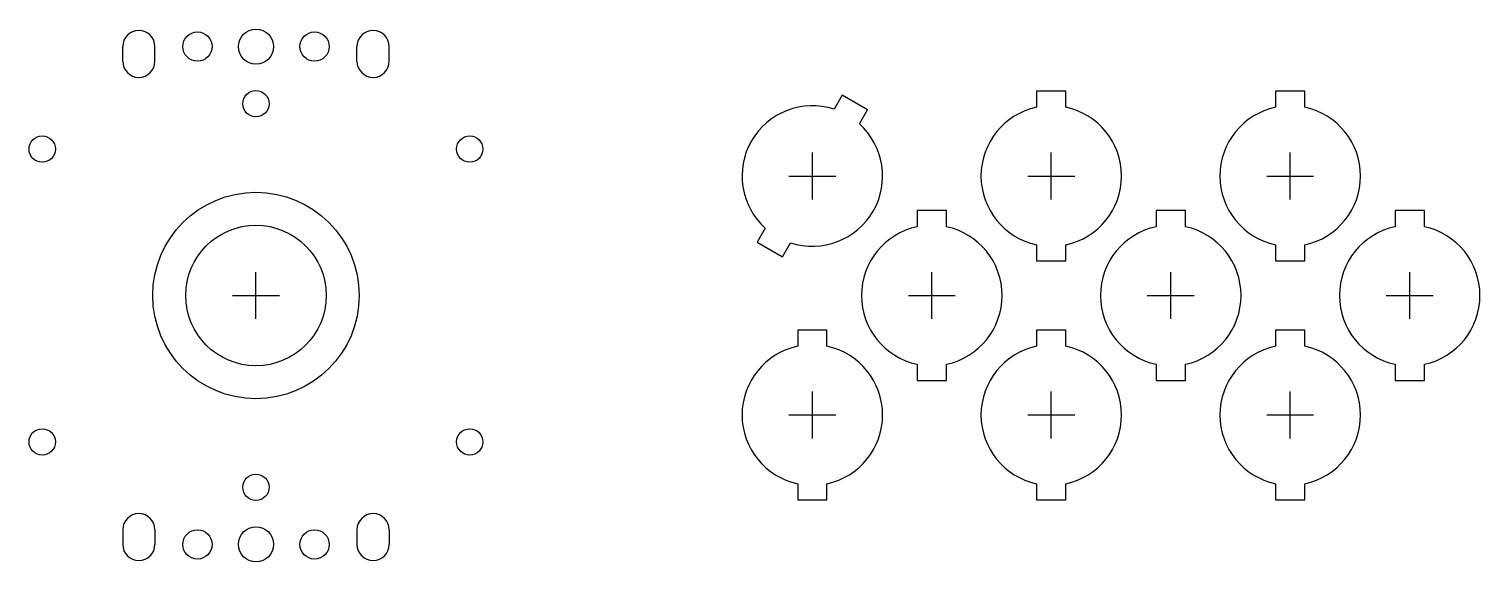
# Model space of a CAD drawing. Header units: millimetres. Extents: x -39 to 209, y -46 to 46.
import ezdxf

# ---------------------------------------------------------------- set-up
doc = ezdxf.new("R2010")
doc.units = ezdxf.units.MM
for name, color, linetype in [('BUTTONS', 1, 'Continuous'), ('GL_PLATE_HOLES', 2, 'Continuous'), ('JOYSTICK_BORE_24', 5, 'Continuous'), ('JOYSTICK_BORE_35.25', 3, 'Continuous'), ('REFERENCE', 8, 'Continuous')]:
    doc.layers.add(name, color=color, linetype=linetype)

msp = doc.modelspace()

# ---------------------------------------------------------------- linework, layer by layer
at = {"layer": 'BUTTONS'}
for points in [[(133.3, 32.14, 0.809427), (133.3, 8.66), (133.3, 5.9), (138.3, 5.9), (138.3, 8.66, 0.809427), (138.3, 32.14), (138.3, 34.9), (133.3, 34.9)], [(174.1, 32.14, 0.809427), (174.1, 8.66), (174.1, 5.9), (179.1, 5.9), (179.1, 8.66, 0.809427), (179.1, 32.14), (179.1, 34.9), (174.1, 34.9)], [(98.7, 31.81, 0.809427), (86.97, 11.49), (85.58, 9.09), (89.92, 6.59), (91.3, 8.99, 0.809427), (103.03, 29.31), (104.42, 31.71), (100.08, 34.21)], [(112.9, 11.74, 0.809427), (112.9, -11.74), (112.9, -14.5), (117.9, -14.5), (117.9, -11.74, 0.809427), (117.9, 11.74), (117.9, 14.5), (112.9, 14.5)], [(153.7, 11.74, 0.809427), (153.7, -11.74), (153.7, -14.5), (158.7, -14.5), (158.7, -11.74, 0.809427), (158.7, 11.74), (158.7, 14.5), (153.7, 14.5)], [(194.5, 11.74, 0.809427), (194.5, -11.74), (194.5, -14.5), (199.5, -14.5), (199.5, -11.74, 0.809427), (199.5, 11.74), (199.5, 14.5), (194.5, 14.5)], [(92.5, -8.66, 0.809427), (92.5, -32.14), (92.5, -34.9), (97.5, -34.9), (97.5, -32.14, 0.809427), (97.5, -8.66), (97.5, -5.9), (92.5, -5.9)], [(133.3, -8.66, 0.809427), (133.3, -32.14), (133.3, -34.9), (138.3, -34.9), (138.3, -32.14, 0.809427), (138.3, -8.66), (138.3, -5.9), (133.3, -5.9)], [(174.1, -8.66, 0.809427), (174.1, -32.14), (174.1, -34.9), (179.1, -34.9), (179.1, -32.14, 0.809427), (179.1, -8.66), (179.1, -5.9), (174.1, -5.9)]]:
    msp.add_lwpolyline(points, format="xyb", close=True, dxfattribs=at)
at = {"layer": 'GL_PLATE_HOLES'}
for p, q in [((-22.75, 40), (-22.75, 42.5)), ((-17.25, 40), (-17.25, 42.5)), ((17.25, 40), (17.25, 42.5)), ((22.75, 40), (22.75, 42.5)), ((-22.75, -40), (-22.75, -42.5)), ((-17.25, -40), (-17.25, -42.5)), ((17.25, -40), (17.25, -42.5)), ((22.75, -40), (22.75, -42.5))]:
    msp.add_line(p, q, dxfattribs=at)
for centre, radius in [((-10, 42.5), 2.5), ((0, 42.5), 3), ((10, 42.5), 2.5), ((0, 32.75), 2.25), ((-36.5, 25), 2.25), ((36.5, 25), 2.25), ((-36.5, -25), 2.25), ((36.5, -25), 2.25), ((0, -32.75), 2.25), ((0, -42.5), 3), ((-10, -42.5), 2.5), ((10, -42.5), 2.5)]:
    msp.add_circle(centre, radius, dxfattribs=at)
for centre, start, end in [((-20, 42.5), 0, 180), ((20, 42.5), 0, 180), ((-20, 40), 180, 360), ((20, 40), 180, 360), ((-20, -40), 0, 180), ((20, -40), 0, 180), ((-20, -42.5), -180, 0), ((20, -42.5), -180, 0)]:
    msp.add_arc(centre, 2.75, start, end, dxfattribs=at)
at = {"layer": 'JOYSTICK_BORE_24'}
msp.add_circle((0, 0), 12, dxfattribs=at)
at = {"layer": 'JOYSTICK_BORE_35.25'}
msp.add_circle((0, 0), 17.62, dxfattribs=at)
at = {"layer": 'REFERENCE'}
for p, q in [((95, 16.4), (95, 24.4)), ((135.8, 16.4), (135.8, 24.4)), ((176.6, 16.4), (176.6, 24.4)), ((91, 20.4), (99, 20.4)), ((131.8, 20.4), (139.8, 20.4)), ((172.6, 20.4), (180.6, 20.4)), ((0, -4), (0, 4)), ((115.4, -4), (115.4, 4)), ((156.2, -4), (156.2, 4)), ((197, -4), (197, 4)), ((-4, 0), (4, 0)), ((111.4, 0), (119.4, 0)), ((152.2, 0), (160.2, 0)), ((193, 0), (201, 0)), ((95, -24.4), (95, -16.4)), ((135.8, -24.4), (135.8, -16.4)), ((176.6, -24.4), (176.6, -16.4)), ((91, -20.4), (99, -20.4)), ((131.8, -20.4), (139.8, -20.4)), ((172.6, -20.4), (180.6, -20.4))]:
    msp.add_line(p, q, dxfattribs=at)

doc.saveas('drawing.dxf')
